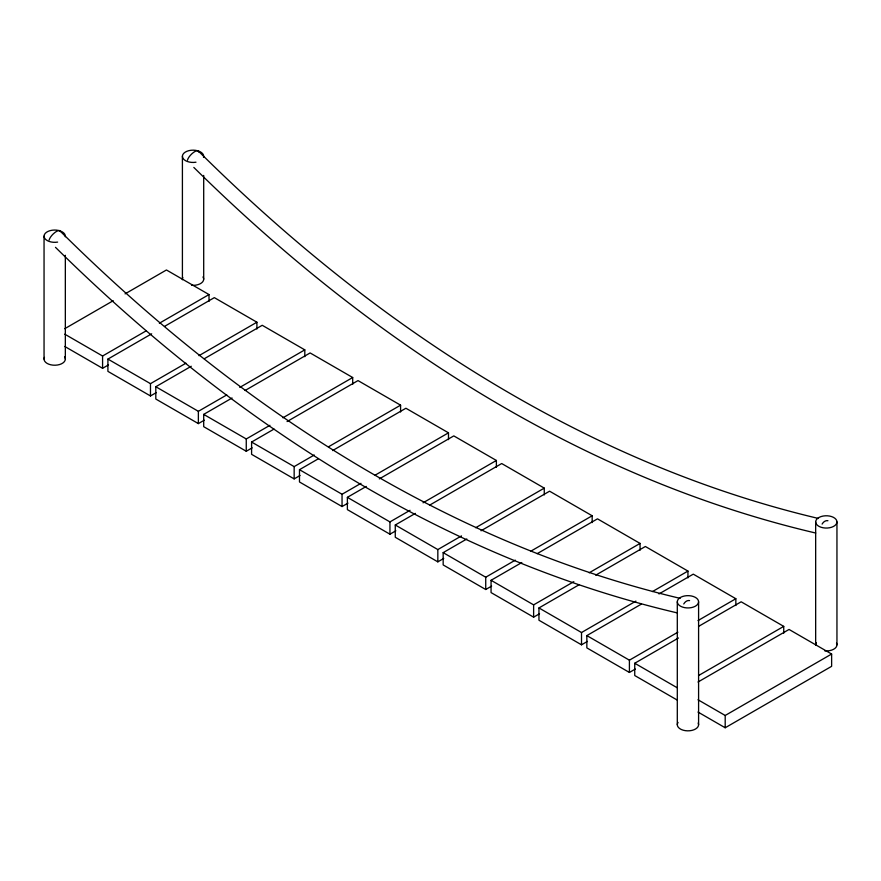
<?xml version="1.0" encoding="UTF-8"?>
<svg xmlns="http://www.w3.org/2000/svg" width="881" height="881" viewBox="0 0 881 881"><rect width="100%" height="100%" fill="white"/><g stroke="black" fill="none" stroke-linecap="round" stroke-linejoin="round"><path stroke-width="1.32" d="M64.742 328.701L113.231 300.707M125.058 293.88L166.443 269.982L209.017 294.562L209.017 301.39M64.742 334.163L102.581 356.012L146.345 330.749M159.351 323.239L209.017 294.562M156.389 392.541L150.475 395.954L107.911 371.375L107.911 359.085L151.664 333.822M164.67 326.311L214.336 297.635L256.911 322.215L256.911 329.042M64.742 346.453L102.581 368.302L108.495 364.888M107.911 359.085L150.475 383.664L185.957 363.181M198.963 355.671L256.911 322.215M204.282 420.193L198.368 423.607L155.805 399.027L155.805 386.737L191.276 366.254M204.282 358.743L262.23 325.287L304.804 349.867L304.804 356.695M155.805 386.737L198.368 411.317L226.758 394.93M239.764 387.42L304.804 349.867M252.175 447.845L246.262 451.259L203.698 426.679L203.698 414.389L232.077 398.003M245.083 390.492L310.123 352.94L352.697 377.52L352.697 384.347M203.698 414.389L246.262 438.969L269.916 425.314M282.922 417.803L352.697 377.52M300.069 475.487L294.155 478.901L251.592 454.332L251.592 442.042L274.057 429.069M287.063 421.559L358.016 380.592L400.591 405.172L400.591 412M251.592 442.042L294.155 466.611L314.264 455.003M328.459 446.821L400.591 405.172M347.962 503.139L342.048 506.553L299.485 481.973L299.485 469.683L318.404 458.759M332.589 450.576L405.91 408.244L448.484 432.824L448.484 439.652M299.485 469.683L342.048 494.263L360.979 483.339M375.163 475.145L448.484 432.824M395.855 530.791L389.942 534.205L347.378 509.625L347.378 497.336L366.298 486.411M379.304 478.901L453.803 435.897L496.377 460.466L496.377 467.293M347.378 497.336L389.942 521.915L410.05 510.308M423.056 502.798L496.377 460.466M443.749 558.444L437.835 561.858L395.272 537.278L395.272 524.988L415.369 513.381M429.565 505.187L501.696 463.538L544.271 488.118L544.271 494.946M395.272 524.988L437.835 549.568L461.49 535.912M475.685 527.719L544.271 488.118M491.642 586.096L485.728 589.51L443.165 564.93L443.165 552.64L466.809 538.985M481.004 530.791L549.59 491.191L592.164 515.77L592.164 522.598M443.165 552.64L485.728 577.22L515.297 560.151M530.67 551.275L592.164 515.77M539.535 613.749L533.622 617.163L491.058 592.583L491.058 580.293L521.805 562.541M537.179 553.664L597.483 518.843L640.058 543.423L640.058 550.251M491.058 580.293L533.622 604.873L573.828 581.658M589.202 572.782L640.058 543.423M587.429 641.401L581.515 644.815L538.952 620.235L538.952 607.945L579.158 584.731M595.71 575.172L645.377 546.495L687.951 571.075L687.951 577.903M538.952 607.945L581.515 632.525L635.917 601.117M652.469 591.558L687.951 571.075M635.322 669.042L629.408 672.456L586.845 647.887L586.845 635.597L641.236 604.19M658.977 593.948L693.27 574.148L735.844 598.728L735.844 605.555M586.845 635.597L629.408 660.177L677.896 632.184M698.005 620.576L735.844 598.728M677.302 700.109L634.738 675.529L634.738 663.25L678.491 637.987M698.589 626.38L741.163 601.8L783.738 626.38L783.738 633.208M698.589 675.529L783.738 626.38M698.005 682.015L789.057 629.452L831.631 654.032L831.631 666.322L725.195 727.761L698.005 712.057M698.005 699.767L725.195 715.471L831.631 654.032M818.493 518.469C580.249 462.195 370.053 321.587 198.082 150.772M815.718 533.038C577.363 477.238 366.43 337.753 193.842 167.445M680.132 598.353C441.888 542.068 231.692 401.461 59.721 230.657M677.357 612.923C439.002 557.122 228.069 417.638 55.481 247.33M634.738 663.25L677.302 687.819M836.95 521.915A10.638 6.145 0 0 1 820.982 527.234A10.638 6.145 0 0 1 820.982 516.596A10.638 6.145 0 0 1 836.95 521.915L836.95 644.815M815.663 521.915L815.663 644.815M725.195 715.471L725.195 727.761M698.589 601.8A10.638 6.145 0 0 1 682.632 607.119A10.638 6.145 0 0 1 682.632 596.47A10.638 6.145 0 0 1 698.589 601.8L698.589 724.689M677.302 601.8L677.302 724.689M629.408 660.177L629.408 672.456M581.515 632.525L581.515 644.815M533.622 604.873L533.622 617.163M485.728 577.22L485.728 589.51M437.835 549.568L437.835 561.858M389.942 521.915L389.942 534.205M342.048 494.263L342.048 506.553M294.155 466.611L294.155 478.901M246.262 438.969L246.262 451.259M203.698 175.429L203.698 279.2M198.368 411.317L198.368 423.607M182.411 156.311L182.411 279.2M150.475 383.664L150.475 395.954M102.581 356.012L102.581 368.302M65.337 255.303L65.337 359.085M44.05 236.185L44.05 359.085M836.521 643.075A10.638 6.145 0 0 1 824.792 650.894M815.707 645.366A10.638 6.145 0 0 1 816.412 642.546M698.181 723.004A10.638 6.145 0 0 1 687.422 730.834A10.638 6.145 0 0 1 678.051 722.431M64.588 356.827A10.638 6.145 0 0 1 55.217 365.219A10.638 6.145 0 0 1 44.457 357.389M57.617 242.099A10.638 6.145 0 0 1 44.182 237.143A10.638 6.145 0 0 1 54.347 230.051A10.638 6.145 0 0 1 65.293 236.747M202.949 276.942A10.638 6.145 0 0 1 191.54 285.29M182.455 279.751A10.638 6.145 0 0 1 182.841 277.471M195.978 162.214A10.638 6.145 0 0 1 182.488 157.071A10.638 6.145 0 0 1 193.357 150.166A10.638 6.145 0 0 1 203.522 157.424M683.755 603.959A7.522 5.418 -77.1 0 1 689.57 600.589M49.138 240.073A7.522 2.632 -45.3 0 1 54.941 232.474A7.522 2.632 -45.3 0 1 60.304 231.582M822.105 524.074A7.522 5.418 -77.1 0 1 827.931 520.715M187.488 160.199A7.522 2.632 -45.3 0 1 193.578 152.38A7.522 2.632 -45.3 0 1 198.654 152.05"/></g></svg>
